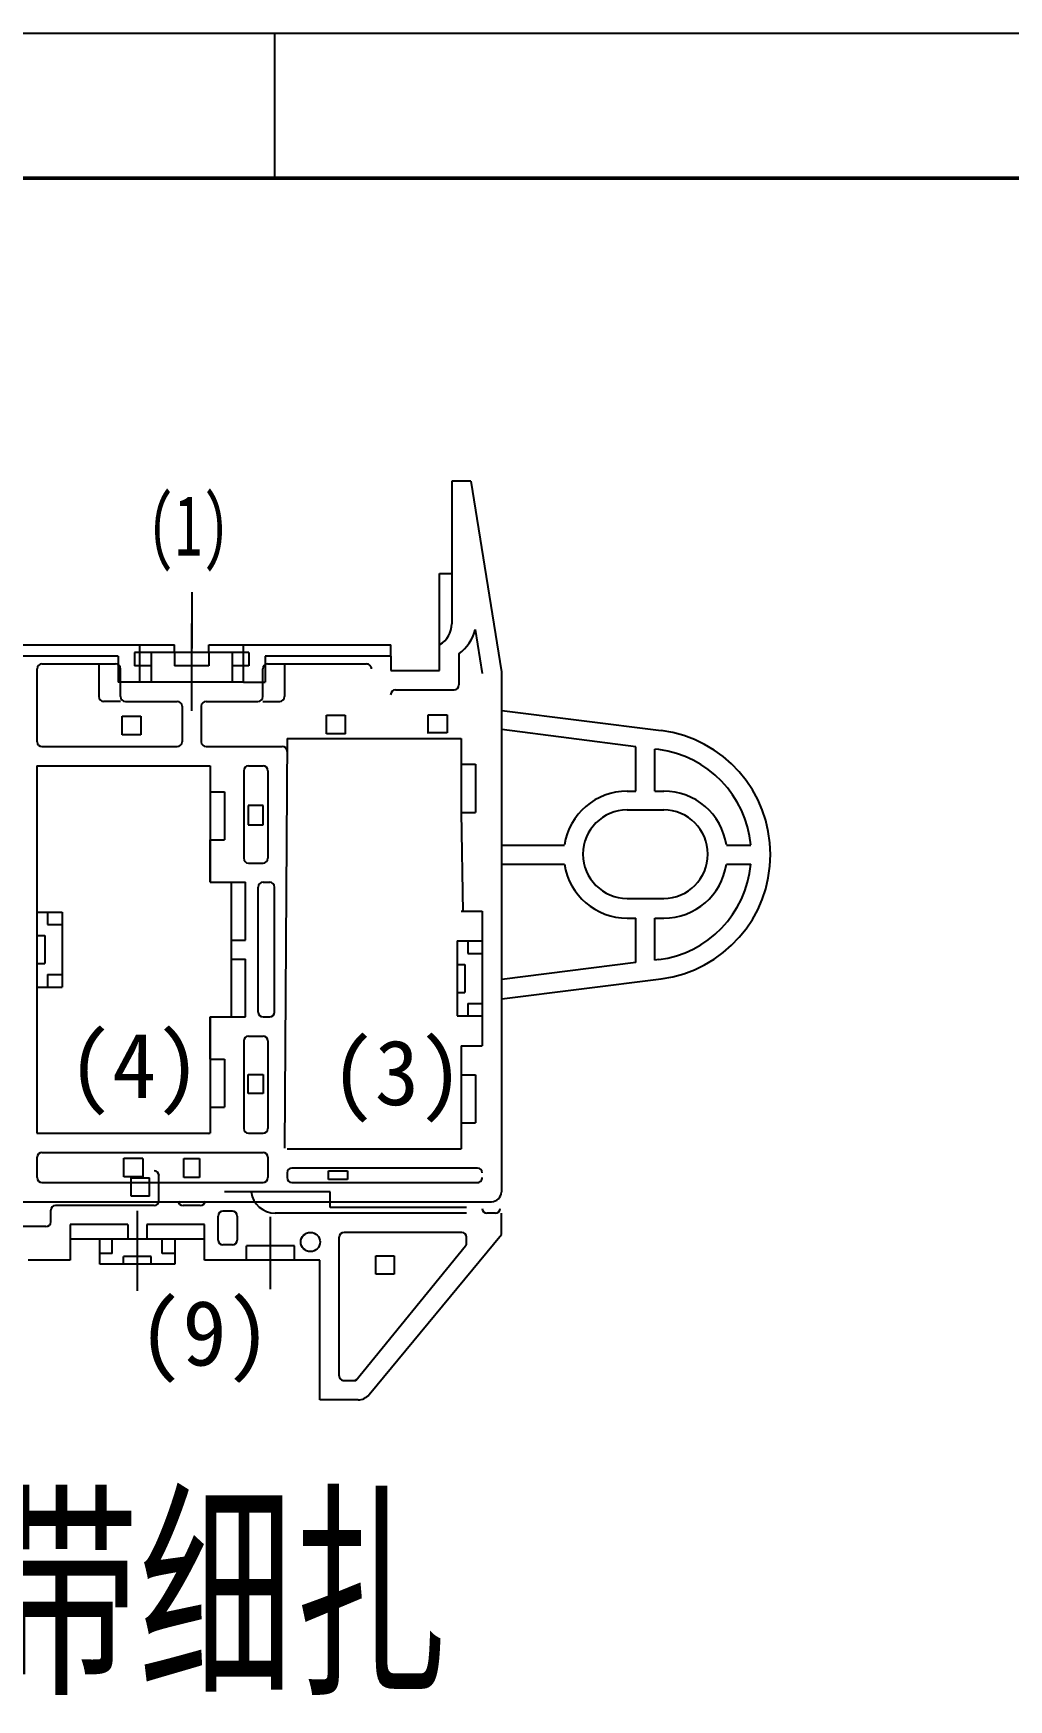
# Model space of a CAD drawing. Header units: millimetres. Extents: x 1543 to 5748, y 1576 to 2417.
# Drawn here: x 5521.5 to 5588.8, y 2302.3 to 2417.3 of the extents above; entities that cross this region are included whole.
import ezdxf

# ---------------------------------------------------------------- set-up
doc = ezdxf.new("R2010")
doc.units = ezdxf.units.MM
doc.layers.get('0').update_dxf_attribs({"lineweight": 25})
doc.layers.add('图框层', color=7, linetype='Continuous', lineweight=25)
doc.layers.add('基本型', color=7, linetype='Continuous', lineweight=18)
doc.styles.add('HZ', font='SimSun.ttf', dxfattribs={"width": 0.67, "height": 4})
doc.styles.add('样式 2', font='')
doc.styles.get('样式 2').set_extended_font_data('宋体')

# ---------------------------------------------------------------- blocks, each defined once
blk = doc.blocks.new('ZwmFrameMain_A0X5^_^分区图框^_^landscape')
at = {"color": 3}
blk.add_line((3969.75, 831), (3969.75, 821), dxfattribs=at)
at = {"lineweight": 50}
blk.add_line((0, 821), (4170, 821), dxfattribs=at)
at = {"layer": '图框层', "color": 1}
blk.add_line((-25, 831), (4180, 831), dxfattribs=at)

msp = doc.modelspace()

# ---------------------------------------------------------------- linework, layer by layer
at = {"layer": '基本型', "linetype": 'ByBlock', "lineweight": -2}
for p, q in [((5551.7, 2386.38), (5550.37, 2386.38)), ((5550.37, 2386.38), (5550.37, 2376.54)), ((5551.7, 2386.38), (5553.8, 2373.22)), ((5549.54, 2380.01), (5550.37, 2380.02)), ((5549.54, 2373.31), (5549.54, 2380.01)), ((5532.43, 2378.73), (5532.42, 2370.91)), ((5532.42, 2376.56), (5532.42, 2370.53)), ((5551.99, 2376.14), (5552.48, 2373.11)), ((5518.69, 2375.1), (5531.23, 2375.1)), ((5528.84, 2372.52), (5528.84, 2375.1)), ((5531.23, 2374.57), (5531.23, 2375.1)), ((5533.62, 2375.1), (5546.16, 2375.1)), ((5533.62, 2374.57), (5533.62, 2375.1)), ((5536.01, 2372.52), (5536.01, 2375.1)), ((5546.16, 2374.31), (5546.16, 2375.1)), ((5527.35, 2374.31), (5518.69, 2374.31)), ((5522.09, 2373.78), (5527.18, 2373.78)), ((5526.02, 2373.78), (5526.02, 2371.52)), ((5527.35, 2374.31), (5527.35, 2372.52)), ((5528.48, 2374.57), (5528.48, 2373.64)), ((5531.23, 2374.57), (5528.48, 2374.57)), ((5529.64, 2373.64), (5528.48, 2373.64)), ((5529.64, 2374.57), (5529.64, 2372.52)), ((5533.62, 2374.57), (5531.23, 2374.57)), ((5531.23, 2374.57), (5531.23, 2373.64)), ((5533.62, 2373.64), (5531.23, 2373.64)), ((5533.62, 2374.57), (5533.62, 2373.64)), ((5536.37, 2374.57), (5533.62, 2374.57)), ((5535.21, 2374.57), (5535.21, 2372.52)), ((5536.37, 2373.64), (5535.21, 2373.64)), ((5536.37, 2374.57), (5536.37, 2373.64)), ((5546.16, 2374.31), (5537.5, 2374.31)), ((5537.5, 2374.31), (5537.5, 2372.52)), ((5537.67, 2373.78), (5544.5, 2373.78)), ((5538.83, 2373.78), (5538.83, 2371.52)), ((5546.16, 2374.31), (5546.16, 2373.31)), ((5550.87, 2374.48), (5550.87, 2372.32)), ((5521.75, 2373.44), (5521.75, 2368.4)), ((5528.84, 2372.52), (5527.35, 2372.52)), ((5527.51, 2371.52), (5527.51, 2373.44)), ((5536.01, 2372.52), (5528.84, 2372.52)), ((5536.01, 2372.52), (5537.5, 2372.52)), ((5537.34, 2371.52), (5537.34, 2373.44)), ((5546.16, 2373.31), (5549.54, 2373.31)), ((5553.8, 2373.22), (5553.8, 2337.35)), ((5527.51, 2371.19), (5526.35, 2371.19)), ((5527.85, 2371.19), (5531.43, 2371.19)), ((5533.42, 2371.19), (5537, 2371.19)), ((5537.34, 2371.19), (5538.5, 2371.19)), ((5546.49, 2371.99), (5550.54, 2371.99)), ((5527.63, 2368.88), (5527.63, 2370.18)), ((5527.63, 2370.18), (5528.92, 2370.18)), ((5528.92, 2370.18), (5528.92, 2368.88)), ((5531.76, 2370.86), (5531.76, 2368.4)), ((5533.09, 2370.86), (5533.09, 2368.4)), ((5541.73, 2368.96), (5541.73, 2370.24)), ((5541.73, 2370.24), (5543.03, 2370.24)), ((5543.03, 2370.24), (5543.03, 2368.96)), ((5548.75, 2368.98), (5548.75, 2370.26)), ((5548.75, 2370.26), (5550.05, 2370.26)), ((5550.05, 2370.26), (5550.05, 2369.01)), ((5553.83, 2370.57), (5564.83, 2369.18)), ((5528.92, 2368.88), (5527.63, 2368.88)), ((5543.04, 2368.96), (5541.73, 2368.96)), ((5543.03, 2368.96), (5541.73, 2368.96)), ((5550.05, 2369.01), (5548.76, 2369.01)), ((5563.08, 2368.06), (5553.83, 2369.24)), ((5522.09, 2368.07), (5531.43, 2368.07)), ((5533.42, 2368.07), (5538.68, 2368.07)), ((5539.01, 2368.64), (5538.83, 2340.38)), ((5539.01, 2368.64), (5551.02, 2368.64)), ((5551.02, 2368.64), (5551.02, 2366.85)), ((5563.08, 2365), (5563.08, 2368.06)), ((5564.66, 2367.86), (5564.4, 2367.89)), ((5564.4, 2365), (5564.4, 2367.89)), ((5521.75, 2366.74), (5533.7, 2366.74)), ((5521.75, 2366.74), (5521.75, 2341.4)), ((5533.7, 2366.74), (5533.7, 2358.71)), ((5536.35, 2366.74), (5537.35, 2366.74)), ((5551.02, 2366.85), (5552.01, 2366.85)), ((5551.02, 2366.85), (5551.02, 2363.53)), ((5552.01, 2366.85), (5552.01, 2363.53)), ((5536.02, 2366.41), (5536.02, 2360.37)), ((5537.68, 2366.41), (5537.68, 2360.37)), ((5533.7, 2364.95), (5534.69, 2364.95)), ((5533.7, 2364.95), (5533.7, 2361.63)), ((5534.69, 2364.95), (5534.69, 2361.63)), ((5562.48, 2365), (5563.08, 2365)), ((5564.4, 2365), (5565, 2365)), ((5536.33, 2364), (5536.33, 2362.68)), ((5537.37, 2364), (5536.33, 2364)), ((5537.37, 2362.68), (5537.37, 2364)), ((5551.02, 2363.53), (5552.01, 2363.53)), ((5551.02, 2363.53), (5551.15, 2356.68)), ((5562.48, 2363.7), (5565, 2363.7)), ((5536.33, 2362.68), (5537.37, 2362.68)), ((5533.7, 2358.71), (5533.7, 2361.63)), ((5533.7, 2361.63), (5534.69, 2361.63)), ((5553.83, 2361.28), (5558.15, 2361.28)), ((5569.33, 2361.28), (5571.01, 2361.28)), ((5536.35, 2360.04), (5537.35, 2360.04)), ((5553.83, 2359.96), (5558.15, 2359.96)), ((5569.33, 2359.96), (5571.01, 2359.96)), ((5533.7, 2358.71), (5536.15, 2358.71)), ((5535.16, 2358.71), (5535.16, 2356.66)), ((5536.15, 2354.73), (5536.15, 2358.71)), ((5537.35, 2358.71), (5537.81, 2358.71)), ((5537.02, 2349.76), (5537.02, 2358.38)), ((5538.14, 2349.76), (5538.14, 2358.38)), ((5562.48, 2357.6), (5565, 2357.6)), ((5521.75, 2356.66), (5521.75, 2355.03)), ((5521.75, 2356.66), (5523.48, 2356.66)), ((5522.48, 2356.66), (5522.48, 2355.79)), ((5523.48, 2356.66), (5523.48, 2351.48)), ((5535.16, 2356.66), (5535.16, 2351.48)), ((5551.02, 2356.72), (5552.48, 2356.72)), ((5552.48, 2356.72), (5552.48, 2354.67)), ((5552.48, 2356.72), (5552.48, 2347.43)), ((5562.48, 2356.24), (5563.08, 2356.24)), ((5563.08, 2353.18), (5563.08, 2356.24)), ((5564.4, 2353.35), (5564.4, 2356.24)), ((5564.4, 2356.24), (5565, 2356.24)), ((5522.48, 2355.79), (5523.48, 2355.79)), ((5521.75, 2355.03), (5522.29, 2355.03)), ((5521.75, 2355.03), (5521.75, 2353.11)), ((5522.29, 2355.03), (5522.29, 2353.11)), ((5535.16, 2354.73), (5536.15, 2354.73)), ((5550.75, 2354.67), (5550.75, 2353.04)), ((5550.75, 2354.67), (5552.48, 2354.67)), ((5551.48, 2354.67), (5551.48, 2353.8)), ((5552.48, 2354.67), (5552.48, 2349.49)), ((5521.75, 2353.11), (5522.29, 2353.11)), ((5521.75, 2353.11), (5521.75, 2351.48)), ((5535.16, 2353.41), (5536.15, 2353.41)), ((5536.15, 2349.42), (5536.15, 2353.41)), ((5550.75, 2353.04), (5551.28, 2353.04)), ((5550.75, 2353.04), (5550.75, 2351.12)), ((5551.28, 2353.04), (5551.28, 2351.12)), ((5551.48, 2353.8), (5552.48, 2353.8)), ((5563.08, 2353.18), (5553.83, 2352.01)), ((5564.66, 2353.38), (5564.4, 2353.35)), ((5522.48, 2352.34), (5523.48, 2352.34)), ((5522.48, 2352.34), (5522.48, 2351.48)), ((5553.83, 2350.67), (5564.83, 2352.06)), ((5521.75, 2351.48), (5523.48, 2351.48)), ((5535.16, 2351.48), (5535.16, 2349.42)), ((5550.75, 2351.12), (5551.28, 2351.12)), ((5550.75, 2351.12), (5550.75, 2349.49)), ((5533.7, 2349.42), (5536.15, 2349.42)), ((5533.7, 2349.42), (5533.7, 2341.4)), ((5533.7, 2346.5), (5533.7, 2349.42)), ((5537.35, 2349.42), (5537.81, 2349.42)), ((5550.75, 2349.49), (5552.48, 2349.49)), ((5551.48, 2350.35), (5552.48, 2350.35)), ((5551.48, 2350.35), (5551.48, 2349.49)), ((5552.48, 2349.49), (5552.48, 2347.43)), ((5536.02, 2347.77), (5536.02, 2341.73)), ((5536.35, 2348.1), (5537.35, 2348.1)), ((5537.68, 2347.77), (5537.68, 2341.73)), ((5551.02, 2347.43), (5552.48, 2347.43)), ((5551.02, 2347.43), (5551.02, 2345.44)), ((5533.7, 2346.5), (5534.69, 2346.5)), ((5533.7, 2346.5), (5533.7, 2343.19)), ((5534.69, 2346.5), (5534.69, 2343.19)), ((5536.33, 2345.45), (5537.37, 2345.46)), ((5536.33, 2344.14), (5536.33, 2345.45)), ((5537.37, 2345.46), (5537.37, 2344.14)), ((5551.02, 2345.44), (5551.02, 2342.13)), ((5551.02, 2345.44), (5552.01, 2345.44)), ((5552.01, 2345.44), (5552.01, 2342.13)), ((5537.37, 2344.14), (5536.33, 2344.14)), ((5533.7, 2343.19), (5534.69, 2343.19)), ((5521.75, 2341.4), (5533.7, 2341.4)), ((5533.62, 2341.32), (5533.62, 2341.32)), ((5536.35, 2341.4), (5537.35, 2341.4)), ((5551.02, 2342.13), (5552.01, 2342.13)), ((5551.02, 2342.13), (5551.02, 2340.33)), ((5539.01, 2340.33), (5551.02, 2340.33)), ((5551.04, 2340.3), (5551.04, 2340.3)), ((5521.75, 2339.74), (5521.75, 2338.34)), ((5522.09, 2340.07), (5537.35, 2340.07)), ((5527.74, 2338.4), (5527.74, 2339.68)), ((5527.74, 2339.68), (5529.06, 2339.68)), ((5529.06, 2339.65), (5529.06, 2338.4)), ((5531.88, 2338.35), (5531.88, 2339.66)), ((5531.88, 2339.66), (5532.97, 2339.66)), ((5532.97, 2339.66), (5532.97, 2338.35)), ((5537.68, 2339.74), (5537.68, 2338.34)), ((5539.34, 2339.01), (5552.15, 2339.01)), ((5522.09, 2338.01), (5537.35, 2338.01)), ((5529.06, 2338.4), (5527.74, 2338.4)), ((5528.24, 2337.06), (5528.24, 2338.33)), ((5528.24, 2338.33), (5529.51, 2338.33)), ((5529.51, 2337.06), (5529.51, 2338.33)), ((5530.17, 2336.75), (5530.17, 2338.48)), ((5532.97, 2338.35), (5531.88, 2338.35)), ((5539.01, 2338.67), (5539.01, 2338.34)), ((5539.34, 2338.01), (5552.15, 2338.01)), ((5541.86, 2338.21), (5541.86, 2338.81)), ((5541.86, 2338.81), (5543.18, 2338.81)), ((5543.17, 2338.21), (5541.86, 2338.21)), ((5543.17, 2338.81), (5543.17, 2338.21)), ((5465.97, 2336.68), (5553.12, 2336.68)), ((5529.51, 2337.06), (5528.24, 2337.06)), ((5541.98, 2337.35), (5534.68, 2337.35)), ((5541.98, 2336.29), (5541.98, 2337.35)), ((5522.7, 2335.29), (5522.7, 2336.09)), ((5529.84, 2336.42), (5523.03, 2336.42)), ((5528.67, 2336.05), (5528.67, 2330.54)), ((5533.02, 2336.42), (5531.83, 2336.42)), ((5534.24, 2335.69), (5534.24, 2334.03)), ((5535.24, 2336.02), (5534.58, 2336.02)), ((5535.57, 2335.69), (5535.57, 2334.03)), ((5537.86, 2330.65), (5537.86, 2335.63)), ((5551.4, 2335.89), (5538.19, 2335.89)), ((5551.4, 2336.29), (5541.98, 2336.29)), ((5553.39, 2335.89), (5552.8, 2335.89)), ((5553.81, 2334.41), (5553.81, 2335.89)), ((5522.37, 2334.96), (5520.48, 2334.96)), ((5524.03, 2335.1), (5524.03, 2332.64)), ((5528.01, 2335.1), (5524.03, 2335.1)), ((5528.01, 2335.1), (5528.01, 2334.1)), ((5533.31, 2335.1), (5529.33, 2335.1)), ((5529.33, 2335.1), (5529.33, 2334.1)), ((5533.31, 2332.64), (5533.31, 2335.1)), ((5551.07, 2334.56), (5542.94, 2334.56)), ((5544.68, 2323.38), (5553.81, 2334.41)), ((5526.08, 2334.1), (5524.03, 2334.1)), ((5526.08, 2332.37), (5526.08, 2334.1)), ((5531.26, 2334.1), (5526.08, 2334.1)), ((5526.94, 2333.1), (5526.94, 2334.1)), ((5530.4, 2333.1), (5530.4, 2334.1)), ((5531.26, 2334.1), (5531.26, 2332.37)), ((5533.31, 2334.1), (5531.26, 2334.1)), ((5535.24, 2333.7), (5534.58, 2333.7)), ((5536.2, 2332.64), (5536.2, 2333.64)), ((5539.52, 2333.64), (5536.2, 2333.64)), ((5539.52, 2332.64), (5539.52, 2333.64)), ((5542.61, 2324.67), (5542.61, 2334.23)), ((5543.75, 2324.34), (5551.33, 2333.63)), ((5551.4, 2333.84), (5551.4, 2334.23)), ((5524.03, 2332.64), (5521.14, 2332.64)), ((5526.94, 2333.1), (5526.08, 2333.1)), ((5527.71, 2332.37), (5526.08, 2332.37)), ((5527.71, 2332.37), (5527.71, 2332.91)), ((5529.63, 2332.91), (5527.71, 2332.91)), ((5529.63, 2332.37), (5527.71, 2332.37)), ((5529.63, 2332.37), (5529.63, 2332.91)), ((5531.26, 2332.37), (5529.63, 2332.37)), ((5531.26, 2333.1), (5530.4, 2333.1)), ((5536.2, 2332.64), (5533.31, 2332.64)), ((5539.52, 2332.64), (5536.2, 2332.64)), ((5541.28, 2332.64), (5539.52, 2332.64)), ((5541.28, 2323.01), (5541.28, 2332.64)), ((5545.13, 2332.95), (5546.39, 2332.95)), ((5545.13, 2331.69), (5545.13, 2332.95)), ((5546.39, 2332.95), (5546.39, 2331.69)), ((5546.39, 2331.69), (5545.13, 2331.69)), ((5542.94, 2324.34), (5543.75, 2324.34)), ((5543.91, 2323.01), (5541.28, 2323.01))]:
    msp.add_line(p, q, dxfattribs=at)
msp.add_circle((5540.62, 2333.9), 0.664, dxfattribs=at)
for centre, radius, start, end in [((5548.71, 2376.54), 1.66, 300.2215, 0), ((5549.1, 2376.88), 2.99, 306.3886, 345.5581), ((5522.09, 2373.44), 0.332, 90, 180), ((5527.18, 2373.44), 0.332, 0, 90), ((5537.67, 2373.44), 0.332, 90, 180), ((5544.5, 2373.44), 0.332, 359.9986, 90), ((5550.54, 2372.32), 0.332, 270, 359.9986), ((5526.35, 2371.52), 0.332, 180, 270), ((5527.85, 2371.52), 0.332, 180, 270), ((5531.43, 2370.86), 0.332, 360, 90), ((5533.42, 2370.86), 0.332, 90, 180), ((5537, 2371.52), 0.332, 270, 0), ((5538.5, 2371.52), 0.332, 270, 0), ((5546.49, 2371.65), 0.332, 90, 179.9986), ((5563.74, 2360.62), 8.63, 277.2367, 82.7633), ((5522.09, 2368.4), 0.332, 180, 270), ((5531.43, 2368.4), 0.332, 270, 0), ((5533.42, 2368.4), 0.332, 180, 270), ((5538.68, 2367.74), 0.332, 0, 90), ((5563.74, 2360.62), 7.3, 5.2159, 82.7633), ((5536.35, 2366.41), 0.332, 90, 180), ((5537.35, 2366.41), 0.332, 0, 90), ((5562.48, 2360.62), 4.38, 90, 171.2853), ((5565, 2360.62), 4.38, 8.7147, 90), ((5562.48, 2360.65), 3.05, 90, 270), ((5565, 2360.65), 3.05, 270, 90), ((5536.35, 2360.37), 0.332, 180, 270), ((5537.35, 2360.37), 0.332, 270, 0), ((5562.48, 2360.62), 4.38, 188.7147, 270), ((5563.74, 2360.62), 7.3, 277.2367, 354.7841), ((5565, 2360.62), 4.38, 270, 351.2853), ((5537.35, 2358.38), 0.332, 90, 180), ((5537.81, 2358.38), 0.332, 0, 90), ((5537.35, 2349.76), 0.332, 180, 270), ((5537.81, 2349.76), 0.332, 270, 360), ((5536.35, 2347.77), 0.332, 90, 180), ((5537.35, 2347.77), 0.332, 0, 90), ((5536.35, 2341.73), 0.332, 180, 270), ((5537.35, 2341.73), 0.332, 270, 0), ((5522.09, 2339.74), 0.332, 90, 180), ((5537.35, 2339.74), 0.332, 0, 90), ((5539.34, 2338.67), 0.332, 90, 180), ((5552.15, 2338.67), 0.332, 0.0028, 90), ((5522.09, 2338.34), 0.332, 180, 270), ((5529.84, 2338.48), 0.332, 0, 90), ((5537.35, 2338.34), 0.332, 270, 360), ((5539.34, 2338.34), 0.332, 180, 270), ((5552.15, 2338.34), 0.332, 270, 0.0028), ((5529.84, 2336.75), 0.332, 270, 0), ((5531.83, 2336.75), 0.332, 180, 270), ((5533.02, 2336.75), 0.332, 270, 0), ((5538.19, 2337.55), 1.66, 186.8921, 270), ((5553.12, 2337.36), 0.681, 269.7573, 358.5493), ((5523.03, 2336.09), 0.332, 90, 180), ((5534.58, 2335.69), 0.332, 90, 180), ((5535.24, 2335.69), 0.332, 360, 90), ((5552.8, 2336.22), 0.332, 180, 270), ((5553.39, 2336.22), 0.332, 270, 0), ((5522.37, 2335.29), 0.332, 270, 0), ((5542.94, 2334.23), 0.332, 90, 179.9961), ((5551.07, 2334.23), 0.332, 0, 90), ((5534.58, 2334.03), 0.332, 180, 270), ((5535.24, 2334.03), 0.332, 270, 360), ((5551.07, 2333.84), 0.332, 320.7889, 360), ((5542.94, 2324.67), 0.332, 179.9961, 270), ((5543.59, 2324.67), 0.332, 270, 320.7889), ((5543.91, 2324.01), 0.995, 270, 320.7889)]:
    msp.add_arc(centre, radius, start, end, dxfattribs=at)

# ---------------------------------------------------------------- block references
at = {"layer": '图框层', "lineweight": -3}
msp.add_blockref('ZwmFrameMain_A0X5^_^分区图框^_^landscape', (1568.4, 1586.27), dxfattribs=at)

# ---------------------------------------------------------------- texts
at = {"layer": '基本型', "linetype": 'ByBlock', "lineweight": -2, "style": 'HZ', "width": 0.67}
msp.add_text('(1)', height=4.165, dxfattribs=at).set_placement((5529.36, 2381.25))
at = {"layer": '基本型', "linetype": 'ByBlock', "lineweight": -2, "attachment_point": 1}
for s, insert, char_height, width, style in [('(4)', (5523.87, 2348.33), 4.5, 14.6938, '样式 2'), ('(3)', (5542, 2347.84), 4.5, 16.3499, '样式 2'), ('(9)', (5528.72, 2329.88), 4.5, 12.7753, '样式 2'), ('线束需用绒布胶带细扎', (5443.73, 2315.55), 11.634, 189.2011, 'HZ')]:
    msp.add_mtext(s, dxfattribs=dict(at, insert=insert, char_height=char_height, width=width, style=style))

doc.saveas('drawing.dxf')
